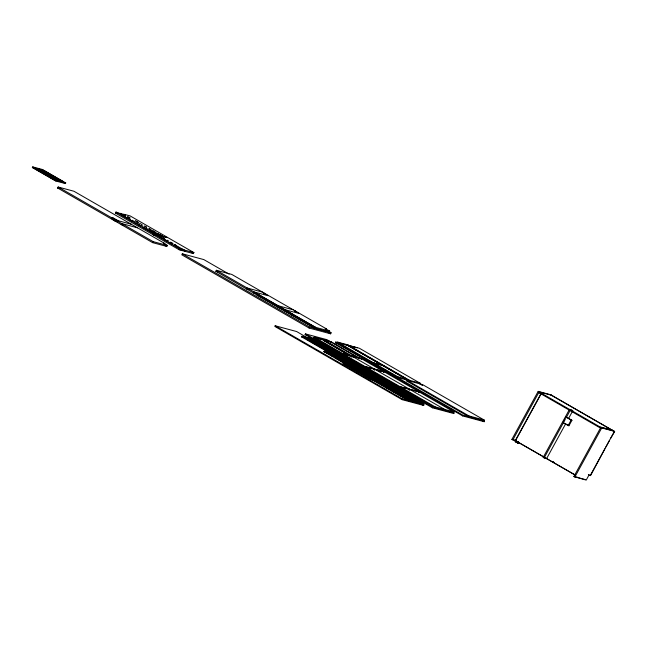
<?xml version="1.0" encoding="UTF-8"?>
<svg xmlns="http://www.w3.org/2000/svg" width="647" height="647" viewBox="0 0 647 647"><rect width="100%" height="100%" fill="white"/><g stroke="black" fill="none" stroke-linecap="round" stroke-linejoin="round"><path stroke-width="0.97" d="M121.321 213.825L125.025 214.529L124.596 215.127M156.153 234.546L153.857 233.882L153.315 234.877L179.251 249.791L193.364 253.584L193.906 252.597L167.977 237.684L159.235 235.734M153.857 233.882L179.793 248.804C182.729 250.939 181.839 248.982 184.638 250.373L174.213 244.437M193.906 252.597L185.301 250.284C185.357 251.23 183.643 251.19 184.621 250.389M125.437 215.111L125.575 214.683L130.096 215.896L167.452 237.376L162.818 236.495L157.585 233.446M155.798 235.152L156.17 234.351L158.297 234.942L148.575 229.693M605.94 446.948L609.514 440.413M610.477 438.658L614.65 431.589L550.872 394.791L538.175 391.378L511.882 439.402L515.61 440.696M155.692 235.168L156.032 234.618L150.824 231.626M156.534 235.152C156.331 233.85 159.777 234.853 158.499 235.823M158.378 235.815C158.531 234.06 163.529 235.476 162.082 236.406M604.977 448.703L590.549 475.61L588.916 475.173L586.206 480.106L573.897 476.516L600.796 427.392L613.485 430.805M32.35 167.549L32.714 166.894L42.395 169.49L65.719 182.907L65.355 183.562L55.674 180.966L32.35 167.549L34.283 168.066M42.395 169.49L42.031 170.153L61.036 181.079M60.236 181.645L54.534 180.117L34.76 168.738L43.317 171.043L43.672 170.379L63.446 181.758L63.091 182.414M54.534 180.117L54.898 179.454L63.446 181.758M55.674 180.966L56.038 180.303L65.719 182.907M57.648 188.01L58.19 187.023L73.944 191.253L165.001 243.628L163.416 243.199L167.33 245.448L166.789 246.442L152.619 242.633L57.648 188.01L59.5 188.503M154.382 234.998L152.797 234.57L115.433 213.081L115.975 212.095L118.264 212.709L117.916 213.17M112.982 219.123L113.524 218.136L118.741 221.137L111.761 217.667L113.524 218.136M152.797 234.57L153.339 233.583L155.636 234.222L143.31 227.477M152.619 242.633L153.161 241.638L167.33 245.448M179.251 249.791L179.793 248.804M181.75 250.276L179.898 249.435M229.095 274.134L203.805 259.584L182.325 253.81L181.791 254.805L309.104 328.029L330.585 333.803L331.127 332.817L329.38 331.814M216.373 270.284L315.599 327.35L315.024 328.328L215.831 271.271L216.373 270.284L231.772 274.425L326.428 328.87L325.886 329.857M257.013 293.762L256.471 294.749L291.943 315.04L292.484 314.054L257.369 293.859M334.329 353.585L296.658 331.547L275.185 325.773L274.821 326.428L402.143 399.66L423.615 405.426L423.979 404.771L386.227 383.113L384.472 382.636M292.129 313.957L291.943 315.04M293.002 314.353L292.112 315.243L315.057 328.336M328.983 352.72L329.679 352.146L329.315 352.809L301.502 336.812L301.866 336.149L303.589 336.707L301.995 336.658L303.589 336.707M301.995 336.658L303.896 336.893L330.277 352.494M303.273 336.529L304.106 336.95M303.306 336.917L303.71 336.65M303.896 336.893L302.311 336.836M305.465 333.909L432.778 407.141L454.259 412.907L453.895 413.57L432.422 407.796L305.101 334.564L305.465 333.909L326.937 339.683L360.072 358.737M309.104 328.029L309.646 327.042L331.127 332.817M305.117 337.402L305.61 337.257L304.203 336.877L304.155 337.338M305.327 337.459L305.74 337.192M305.554 337.896L305.91 337.241L307.762 337.734M305.869 337.702L306.136 337.491M307.576 338.446L307.94 337.783L309.347 338.163L309.476 338.672L308.069 338.292L309.97 338.518L336.351 354.127M307.77 338.308L308.158 338.033M309.347 338.163L310.099 338.462L309.792 338.85M329.735 331.151L315.251 327.253L314.709 328.239L329.194 332.137L329.735 331.151L325.19 328.539L326.428 328.87M309.379 338.551L309.784 338.284L309.428 338.939M310.228 338.971L336.974 353.917L336.666 354.305L334.847 353.82L336.529 353.796M342.562 354.289L313.868 337.783L314.224 337.127L321.688 339.222L349.267 355.518M318.243 338.777L314.668 337.815L314.224 337.127M314.668 337.815L321.996 339.408M358.713 358.058L331.135 341.77L323.678 339.667L323.314 340.322L351.143 356.327M331.45 341.948L324.123 340.354L323.678 339.667M370.739 379.538L372.583 380.04L372.947 379.377L343.282 362.886L342.926 363.549L370.739 379.538L371.095 378.883L323.921 351.644L325.506 351.693M348.919 364.617L325.999 351.539L324.098 351.313M330.463 342.247L331.135 341.77M326.913 352.445L325.684 351.742M327.584 351.968L325.991 351.919L327.584 351.968L350.197 364.487L349.809 365.207L348.951 364.407L348.879 364.859L347.463 364.487M327.576 352.348L329.169 352.397L351.782 364.916L351.426 365.644M330.455 352.162L329.048 351.79L329.186 352.3M328.668 352.922L330.261 352.971M329.161 352.769L333.108 353.068L332.615 353.222M335.736 342.045L463.058 415.277L484.53 421.051L484.174 421.707L462.694 415.932L335.381 342.708L335.736 342.045L337.694 342.57M330.714 352.615L331.207 352.461M330.803 352.728L331.07 352.332L332.299 353.036M330.9 352.858L330.771 352.348L351.782 364.916M331.385 352.51L330.892 352.664M331.167 353.302L331.523 352.647M337.597 342.109L373.764 362.91L382.458 365.248L346.299 344.447L337.597 342.109L337.241 342.773L373.4 363.565L375.333 364.091M332.509 353.092C333.941 353.052 328.676 351.653 328.231 350.634M333.407 353.052L332.744 353.157M333.545 353.189L333.189 353.844L331.337 353.351L331.701 352.688L303.483 336.586M333.723 353.238L333.367 353.893L335.211 354.394L335.575 353.731M335.785 354.427L334.248 353.537M334.378 354.046L355.866 366.744L356.586 366.655L383.323 381.981L385.078 382.45L382.919 381.867L382.838 382.32M334.952 353.941L334.822 353.432L332.825 353.278L334.507 353.254M335.437 353.602L335.162 353.998L334.944 353.375L334.539 353.642L325.967 348.709M335.688 354.297L359.748 367.156L359.514 367.747M336.877 354.362L337.597 354.273L337.216 354.936M337.37 354.216L336.974 354.483L336.844 353.982M337.499 354.791L359.748 367.156M337.936 354.904L338.074 355.413M345.935 345.11L346.299 344.447M346.113 345.158L346.468 344.495L347.843 344.867L410.457 380.881L410.101 381.536M346.331 345.498L346.687 344.843L359.384 348.256L420.121 383.186L419.757 383.849M346.897 354.977L342.117 353.602L349.445 355.195M342.433 353.78L349.76 355.373L349.712 356.206M350.067 355.551L342.926 353.634L342.522 354.435L364.593 367.132L367.375 367.884M345.142 363.954L343.42 363.396L344.827 363.776M344.697 363.266L345.134 363.388L344.77 364.043M344.948 364.091L345.312 363.428L346.719 363.808L374.969 379.926L374.613 380.582L372.761 380.088L364.762 375.543M346.719 363.808L345.619 363.258L345.263 363.897L343.42 363.396M345.352 364.01L345.312 363.428M345.571 364.099L345.53 363.679M346.8 364.584L347.204 363.687M346.97 364.633L347.334 363.978L348.741 364.35M358.899 357.734L351.572 356.141L353.666 356.804M347.059 364.374L347.471 364.107M347.374 364.552L347.334 363.978M351.887 356.319L359.206 357.912L359.166 358.753M351.798 356.934L352.162 356.271L374.411 369.016L383.687 371.507L383.323 372.171M352.017 356.829L352.38 356.173L359.522 358.09M351.976 356.982L352.332 356.319L361.608 358.81L383.687 371.507M349.267 364.593L349.809 364.835M349 365.175L349.356 364.52L351.078 365.078M349.396 365.102L349.356 364.52M350.375 364.536L350.326 365.377M350.795 365.28L351.208 365.013L350.844 365.676M351.289 365.134L351.653 365.709M351.022 365.725L351.386 365.062L353.456 365.717L345.215 363.501M351.523 365.199L351.831 365.749L353.772 365.895L380.145 381.504M351.733 365.757L351.604 365.312M353.173 365.919L353.585 365.652M353.804 366.283L354.071 365.878L355.656 366.687M353.488 366.105L353.982 365.951M355.34 366.501L382.919 381.867M355.551 366.558L358.212 366.995M355.866 366.744L356.271 366.477L356.173 366.922M355.963 366.865L356.319 366.226L357.548 366.938M361.252 359.473L361.608 358.81M357.67 367.253L358.163 366.728L357.718 367.14M358.026 367.326L358.341 366.776M357.977 367.593L358.106 366.873M358.155 367.642L358.511 366.978L360.403 367.965M358.341 367.504L358.422 367.051M358.551 367.561L358.964 367.294L358.244 367.383M358.648 367.488L360.589 367.633M387.456 383.089L385.701 382.62L385.426 383.016L387.456 383.089L360.897 367.811L358.47 367.439M359.781 367.536L360.193 367.27L351.75 362.918M360.274 367.456L360.711 367.569M360.484 367.512L362.643 369.186M360.929 368.2L361.026 367.755M364.593 367.132L364.957 366.477L374.233 368.968L373.869 369.623M418.439 392.365L418.803 391.71L409.527 389.211L374.75 369.267L365.474 366.776L365.118 367.431L399.709 387.327L404.351 388.58M373.4 363.565L373.764 362.91M373.926 363.865L374.281 363.21L382.975 365.547L406.615 379.142L406.251 379.805L397.557 377.468L373.926 363.865L375.85 364.39M374.047 369.672L374.411 369.016M374.395 369.922L374.75 369.267M374.573 369.971L374.928 369.316L384.205 371.807L418.803 391.71M371.702 379.231L370.294 378.851L388.523 383.566L388.168 384.229M372.195 379.085L372.721 379.32M372.227 379.465L373.901 379.449L373.02 380.315L407.618 400.21L409.203 400.258L407.659 399.377L408.888 400.081M372.632 379.199L372.535 379.652M372.809 379.247L371.912 379.288L375.098 380.218L410.651 400.178L409.244 399.797M372.761 380.088L373.125 379.425L345.935 363.792L351.394 365.256L377.775 380.865M373.934 379.829L375.147 379.975L374.605 380.743M374.217 379.627L374.742 379.862M374.249 380.015L374.524 379.611L375.745 380.323M374.653 379.74L374.564 380.193M373.02 380.315L374.605 380.363L373.198 379.983M375.098 380.218L373.513 380.169M375.956 380.379L376.368 380.104L410.829 400.226L412.592 400.695L410.829 400.226M376.271 380.557L377.953 380.533M376.586 380.735L376.239 380.169L376.376 380.679L376.861 380.339M376.813 381.172L377.169 380.517M350.981 364.957L412.77 400.744L414.525 401.221L412.77 400.744M378.293 381.099L378.568 380.703L380.331 381.172M376.683 381.018L378.438 381.487L378.705 380.832M378.608 381.277L378.269 380.711L378.398 381.22L379.199 381.059L378.835 381.722M378.657 381.673L379.021 381.01L378.479 380.768M383.849 372.47L384.205 371.807M379.886 382.159L380.557 382.062M380.242 381.876L380.768 381.293L380.379 382.013M380.671 381.738L380.946 381.342L382.709 381.811L376.861 380.687M380.954 381.536L380.46 381.681L381.083 381.471M381.261 381.52L380.768 381.665M381.034 382.312L381.398 381.649M381.212 382.361L381.568 381.698L353.351 365.595M381.649 382.256L416.684 402.272L376.077 379.093M381.859 382.312L382.579 382.603M382.264 382.426L383.857 382.474L418.706 402.814L373.958 377.209M383.639 382.159L383.153 382.498L383.946 382.337L383.639 383.097M383.768 382.288L383.614 383.097M383.881 382.854L384.294 382.587L419.062 402.531L420.825 403.008L420.59 403.607L418.391 403.016L418.658 402.426M385.709 382.814L386.008 382.798M385.79 383.59L386.146 382.927L357.896 366.817L356.133 366.339M385.96 383.631L386.324 382.975M386.259 383.493L386.671 383.226M386.801 384.116L386.494 383.558M388.297 383.509L387.804 383.655L388.523 383.566M388.208 383.388L387.804 383.655M388.604 383.752L386.663 383.606L388.604 383.752L423.203 403.647L418.569 402.685M388.637 384.132L389.049 383.865M397.557 377.468L397.921 376.805L406.615 379.142M399.709 387.327L400.072 386.671L409.349 389.162L408.985 389.826M400.59 386.971L435.188 406.866L444.465 409.365L444.109 410.02L434.833 407.529L400.234 387.634L400.59 386.971L409.866 389.462L444.643 409.414L453.919 411.904L453.555 412.56L444.279 410.069L442.548 409.074M420.121 383.186L407.424 379.773L407.068 380.436L404.464 378.94M406.963 381.148L407.327 380.485L422.515 384.569L484.199 420.04L483.835 420.704L468.646 416.619L406.963 381.148L408.864 381.657M410.457 380.881L409.09 380.509L408.726 381.172L404.375 378.665M402.143 399.66L402.507 398.997L423.979 404.771M409.163 389.874L409.527 389.211M409.511 390.125L409.866 389.462M407.618 400.21L409.203 400.258M409.195 400.639L410.788 400.687L409.195 400.639L404.011 397.654M412.543 401.536L410.651 400.558M412.721 401.585L414.662 401.73L412.721 401.585L410.991 400.59M422.159 385.224L422.515 384.569M418.965 392.664L419.321 392.009L453.919 411.904M414.347 401.552L416.425 401.827L416.191 402.426L414.339 401.924L418.447 402.369L416.862 402.321M418.399 402.636L416.369 402.466L420.647 403.34M420.857 403.396L421.262 403.13L420.857 403.396L413.36 399.15M420.768 403.655L423.146 403.914L420.768 403.655L419.03 402.652M421.262 403.502L423.203 403.647M423.639 403.768L423.235 404.035L423.639 403.768L388.815 383.808M432.422 407.796L432.778 407.141M434.833 407.529L435.188 406.866M444.279 410.069L444.643 409.414M462.694 415.932L463.058 415.277M468.646 416.619L469.002 415.956L484.199 420.04M512.82 439.944L539.113 391.92L551.81 395.325M541.216 393.239L515.287 440.607L575.223 475.076M541.434 393.295L515.497 440.664L574.568 474.639M515.109 441.666L518.53 443.332L515.109 441.666L515.708 440.567L516.201 440.85M517.56 443.074L518.449 441.448M565.721 423.68L546.594 458.61L543.189 457.405L569.481 409.381L572.886 410.586L570.428 409.923L566.125 417.784M562.922 422.564L565.923 417.072L566.715 417.291L571.932 420.291L568.931 425.775L562.922 422.564L568.931 425.775M544.127 457.947L565.163 419.531M568.584 418.447L572.409 411.46M568.139 425.564L571.139 420.073L571.932 420.291M541.685 393.36L538.757 392.575L599.494 427.505L599.85 426.85L612.547 430.263M574.835 477.057L601.734 427.934L614.424 431.339L590.234 475.529M120.617 213.817L120.932 213.453L118.7 213.187M158.588 235.516L160.383 236.487M162.171 236.317L149.198 228.795M181.961 249.677L174.148 245.213M155.967 234.78L157.722 235.767M43.672 170.379L35.116 168.083L54.898 179.454M115.433 213.081L117.018 213.51M131.292 224.242L115.538 220.004L114.996 220.991L117.778 221.735M137.504 227.809L121.749 223.579L121.207 224.566L123.059 225.059M153.315 234.877L155.692 235.516M215.831 271.271L217.756 271.789M262.561 292.137L247.154 287.996L246.612 288.983L248.537 289.5M264.858 293.455L263.62 293.123L268.165 295.736L253.988 291.926L253.454 292.913L256.285 293.673M277.943 305.699L293.342 309.84M295.639 311.158L294.409 310.827L298.946 313.439L284.777 309.63M277.401 306.686L279.326 307.204M284.235 310.617L286.128 311.126M339.643 343.096L344.519 344.406M346.477 344.932L357.217 347.819M305.101 334.564L307.05 335.089M335.381 342.708L338.308 343.492M314.361 337.637L317.928 338.591M323.807 340.176L325.595 340.654M313.868 337.783L315.647 338.26M303.888 336.699L305.295 337.071M309.654 338.341L308.247 337.96L308.207 338.421M307.948 337.977L306.354 337.928L307.632 337.799L306.225 337.419L306.185 337.88M301.502 336.812L303.354 337.305M588.293 416.531L588.713 416.676M342.117 353.602L352.162 356.271M336.974 353.917L336.561 354.184L316.852 342.853M329.363 351.968L337.597 354.273M337.677 354.459L333.229 353.383M334.062 353.869L335.478 354.241M323.921 351.644L325.328 352.025M599.494 427.505L601.443 428.031M614.65 431.589L550.937 395.042M378.689 370.917L381.471 371.669M353.763 365.701L355.518 366.178M353.666 365.773L354.03 366.348M356.149 366.534L353.893 366.21M358.519 367.173L356.093 366.8M378.39 380.654L377.985 380.921L350.019 364.819M380.42 381.552L381.827 381.924M410.044 389.51L419.321 392.009M376.683 380.638L374.783 380.412L376.19 380.792M388.119 383.833L387.771 383.267M384.286 382.967L386.049 383.436M381.965 382.434L382.401 382.555M400.234 387.634L403.946 388.629M414.832 401.779L416.247 402.151M511.882 439.402L514.672 440.154M543.189 457.405L545.656 458.068M551.656 461.457L553.541 461.966M552.595 461.998L554.487 462.508M576.833 477.171L577.803 477.429M573.897 476.516L585.268 479.573M404.69 393.392L409.858 396.336M602.527 427.57L603.465 428.112M538.175 391.378L599.85 426.85M600.796 427.392L601.734 427.934M565.923 417.072L571.139 420.073M588.358 474.445L590.549 475.61M191.641 252.589L193.364 253.584M420 383.93L422.62 385.434M135.862 220.95L138.466 222.455M144.548 225.949L146.287 226.951M148.891 228.448L150.63 229.45M153.242 230.947L154.981 231.95M326.921 330.827L329.194 332.137M127.475 216.3L130.087 217.804M135.296 220.797L137.908 222.301M139.647 223.296L142.251 224.8M144.855 226.296L146.594 227.299M482.427 420.704L484.174 421.707M328.838 332.801L330.585 333.803M123.076 214.853L125.68 216.349M127.419 217.352L129.157 218.346M141.321 225.35L143.052 226.345M145.664 227.841L147.403 228.844M153.485 232.346L158.717 235.387M162.672 237.627L164.403 238.622M166.999 240.118L168.73 241.113M170.452 242.107L173.048 243.595M174.779 244.59L176.51 245.585M182.559 249.063L185.139 250.535M121.636 214.197L125.114 216.203M127.718 217.699L130.33 219.196M132.069 220.198L134.673 221.695M136.412 222.697L139.016 224.194M162.979 237.975L164.702 238.969M170.759 242.447L172.482 243.442M125.623 217.133L127.362 218.136M138.66 224.63L140.399 225.633M143.003 227.129L144.742 228.132M160.019 236.915L161.742 237.91M164.338 239.398L166.069 240.393M177.302 246.863L182.519 249.888M121.587 214.982L123.326 215.985M125.065 216.988L127.669 218.484M129.408 219.487L132.012 220.983M134.625 222.479L136.355 223.482M138.968 224.978L140.706 225.981M160.319 237.263L162.049 238.258M164.637 239.746L167.233 241.242M168.964 242.237L172.417 244.218M346.468 344.495L409.09 380.509M115.975 212.095L153.339 233.583M346.687 344.843L407.424 379.773M63.624 182.575L65.355 183.562M292.654 314.256L315.251 327.253M43.317 171.043L61.368 181.427M407.327 380.485L469.002 415.956M39.847 169.352L59.621 180.723M58.885 180.529L39.103 169.15L38.747 169.813L56.799 180.198M39.483 170.007L55.82 179.405M374.281 363.21L397.921 376.805M32.714 166.894L56.038 180.303M182.325 253.81L309.646 327.042M165.22 245.537L166.789 246.442M324.301 340.023L351.75 355.81M58.19 187.023L153.161 241.638M112.093 219.155L116.444 221.654M314.854 337.483L342.295 353.27M342.886 353.78L364.957 366.477M365.474 366.776L400.072 386.671M309.557 338.219L310.099 338.462M337.888 354.516L360.193 367.27M361.107 367.868L387.901 383.21L387.488 383.477L383.202 381.01M312.574 340.387L314.288 341.373M340.597 356.505L345.741 359.465M347.455 360.452L350.035 361.932M368.644 372.632L381.495 380.024M388.952 384.318L402.013 391.831M412.471 397.84L414.209 398.843M415.948 399.846L423.462 404.092M307.535 337.677L335.744 353.78L335.389 354.435L333.472 353.391M359.142 367.342L423.025 403.979M335.656 353.917L357.726 366.606M310.544 339.845L313.116 341.317M315.687 342.797L319.117 344.77M336.852 354.977L338.575 355.963M341.147 357.443L343.719 358.923M349.72 362.377L355.729 365.83M357.443 366.817L357.985 367.059M385.345 382.895L385.83 383.129M305.505 337.127L357.233 366.76M361.123 369.041L363.695 370.521M376.336 377.848L385.111 382.838L385.523 382.571L385.216 382.959L385.741 383.194M386.364 383.622L389.187 385.183M408.346 396.199L411.621 398.148M332.485 352.712L305.926 337.435L304.017 337.2M336.044 354.871L349.323 362.506M383.016 381.989L383.542 382.231M319.658 345.7L322.23 347.18M324.802 348.66L326.517 349.647M421.003 403.922L423.615 405.426M382.967 382.256L383.453 382.49M360.25 369.332L362.174 370.367M364.746 371.847L366.461 372.834M370.529 375.244L372.243 376.23M311.644 341.713L316.779 344.665M322.78 348.118L329.63 352.057M415.972 401.674L417.994 402.838M302.489 336.513L329.048 351.79M306.832 339.303L316.391 344.802M318.13 345.805L319.861 346.8M322.651 348.353L324.39 349.348M325.951 350.302L327.689 351.305M363.226 371.702L365.798 373.182M367.512 374.168L370.076 375.648M371.79 376.635L374.362 378.107M352.008 365.426L378.568 380.703M349.582 364.771L376.368 380.104M376.449 380.226L376.991 380.468M349.372 364.714L375.931 379.991M412.414 401.027L412.899 401.253M374.524 379.611L347.957 364.334L347.293 364.439M324.592 351.167L345.619 363.258M325.498 352.065L329.833 354.556M331.563 355.559L333.294 356.554M335.033 357.548L337.629 359.045M339.36 360.039L341.956 361.536M327.058 353.019L329.655 354.516M331.385 355.51L333.124 356.505M334.855 357.5L343.517 362.482M373.691 379.838L407.659 399.377M372.001 379.085L374.613 380.582M378.066 382.733L379.789 383.728M381.52 384.722L384.116 386.21M385.847 387.205L387.577 388.2M389.308 389.195L402.28 396.66M374.427 380.695L379.619 383.679M381.35 384.674L409.025 400.59M345.644 364.544L355.203 370.044M356.942 371.038L358.681 372.041M361.285 373.537L363.202 374.589M275.185 325.773L402.507 398.997"/></g></svg>
